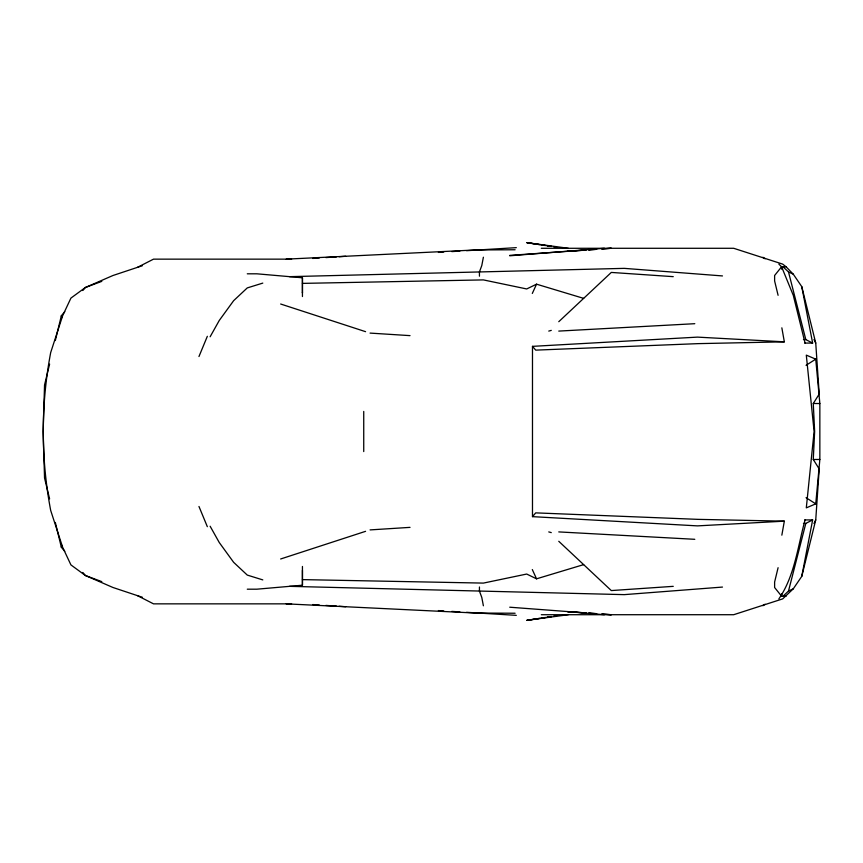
<?xml version="1.0" encoding="UTF-8"?>
<svg xmlns="http://www.w3.org/2000/svg" width="863" height="863" viewBox="0 0 863 863"><rect width="100%" height="100%" fill="white"/><g stroke="black" fill="none" stroke-linecap="round" stroke-linejoin="round"><path stroke-width="1.29" d="M247.282 589.192L256.85 589.192L302.438 585.222L302.438 566.462M302.438 277.778L302.438 292.891L302.438 277.778L256.85 273.808L247.282 273.808M541.317 614.715L733.679 614.715L782.676 598.89L793.28 588.814L801.759 576.387L815.74 519.925L819.203 468.933L813.27 459.483L814.64 431.5L813.27 403.517L819.203 394.067L815.74 343.075L801.759 286.613L793.28 274.186L786.096 266.796L782.676 264.11L733.679 248.285L541.317 248.285M815.74 503.852L819.85 459.483L819.85 403.517L815.74 359.148L806.301 355.125L814.111 431.5L806.301 507.876L815.74 503.852L806.053 497.692M781.846 535.168L784.338 521.166L698.091 519.364L535.729 512.87L532.482 516.646L697.509 525.88L784.338 521.166M483.388 257.217L481.781 265.599L479.44 271.867L479.44 276.192M801.759 576.387L812.644 519.925L804.694 519.925M64.779 551.295L61.349 547.261L61.748 545.211M781.943 593.561L781.403 596.204L786.096 596.204M805.071 519.925C797.79 546.408 794.704 575.988 778.868 598.89M49.612 364.089L44.542 384.995L43.15 431.5L44.542 478.005L49.612 498.911M55.318 340.561L61.349 315.739L64.779 311.705M778.092 567.692L774.618 582.04L774.618 587.52L781.598 596.204M783 596.204L788.502 591.058L805.815 523.388L812.644 519.925M198.965 356.527L207.336 336.311M532.309 293.442L536.538 284.175L583.647 298.371M813.971 523.496L815.74 519.925M210.13 336.775L219.256 320.475L233.636 300.68L247.282 287.908L262.794 283.107M778.868 264.11L781.598 266.796L774.618 275.48L774.618 280.96L778.092 295.308M82.826 290.518L85.405 287.487L112.913 275.524L142.438 265.696M558.771 321.705L611.306 272.428L673.248 276.656M762.892 605.729L765.082 604.208M806.053 365.308L815.74 359.148M137.508 267.336L153.517 259.148L291.608 259.148M536.538 284.175L526.7 288.954L483.388 279.903L302.438 283.388M788.502 591.058L793.28 588.814M101.802 281.36L85.405 287.487L70.928 298.091L62.643 315.739L50.69 352.546A423.927 423.927 0 0 0 50.69 510.454L62.643 547.261L70.928 564.909L85.405 575.513L112.913 587.476L142.438 597.304M280.648 558.987L365.578 531.328M302.438 579.612L483.388 583.097L526.7 574.046L536.538 578.825L583.647 564.629M548.76 331.09L551.274 330.378M568.329 614.715L526.915 620.324L545.028 617.53M547.617 617.131L551.5 616.538M554.089 616.139L556.678 615.74M541.964 618.048L551.187 616.614M553.83 616.204L556.462 615.794M526.915 620.324L539.451 618.426M509.731 255.793L604.37 248.285M722.482 587.067L624.283 594.639L289.515 586.344M509.731 255.383L585.869 250.065M596.549 249.321L588.534 249.871L596.624 249.321M567.39 251.381L585.999 250.065M673.248 586.344L611.306 590.572L558.771 541.295M312.708 258.447L319.299 258.015M325.901 257.584L336.451 256.894M339.083 256.721L345.675 256.289M370.076 529.904L410.022 527.369M438.372 252.417L443.744 252.082M451.813 251.597L459.871 251.101M466.592 250.691L516.311 247.649M532.482 516.646L532.482 346.354L697.509 337.12L784.338 341.834L781.846 327.832M558.771 331.09L694.791 323.69M286.225 259.148L475.707 249.957L515.103 249.763M289.515 276.656L624.283 268.361L722.482 275.933M803.453 523.442L805.815 523.388M784.338 341.834L698.091 343.636L535.729 350.13L532.482 346.354M786.096 266.796L781.403 266.796L781.943 269.439M804.694 343.075L812.644 343.075L801.759 286.613M813.27 403.517L819.85 403.517M813.27 459.483L819.85 459.483M291.608 603.852L153.517 603.852L137.508 595.664M515.103 613.237L475.707 613.043L286.225 603.852M803.453 339.558L805.815 339.612L812.644 343.075M558.771 531.91L694.791 539.31M438.372 610.583L443.744 610.918M451.813 611.403L459.871 611.899M466.592 612.309L516.311 615.351M370.076 333.096L410.022 335.631M312.708 604.553L319.299 604.985M325.901 605.416L336.451 606.106M339.083 606.279L345.675 606.711M585.999 612.935L567.39 611.619L604.37 614.715M596.624 613.679L588.652 613.118L596.549 613.679M585.869 612.935L509.731 607.207M545.028 245.47L526.915 242.676L568.329 248.285M526.915 242.676L539.451 244.574M547.617 245.869L551.5 246.462M554.089 246.861L556.678 247.26M541.964 244.952L551.187 246.387M553.83 246.796L556.462 247.206M548.76 531.91L551.274 532.622M262.794 579.893L247.282 575.092L233.636 562.32L219.256 542.525L210.13 526.225M365.578 331.672L280.648 304.013M101.802 581.64L85.405 575.513L82.826 572.482M783 266.796L788.502 271.942L793.28 274.186M762.892 257.271L765.082 258.792M813.971 339.504L815.74 343.075M532.309 569.558L536.538 578.825M781.598 266.796L793.28 295.308L805.071 343.075M198.965 506.473L207.336 526.689M788.502 271.942L805.815 339.612M55.318 522.439L61.349 547.261M61.349 315.739L61.748 317.789M483.388 605.783L481.781 597.401L479.44 591.123L479.44 587.002M302.438 570.324L302.438 585.222M302.438 292.676L302.438 296.538M363.733 411.435L363.733 451.565M611.241 248.285L601.889 248.943L611.241 248.285M611.241 614.715L601.943 614.057L611.241 614.715"/></g></svg>
